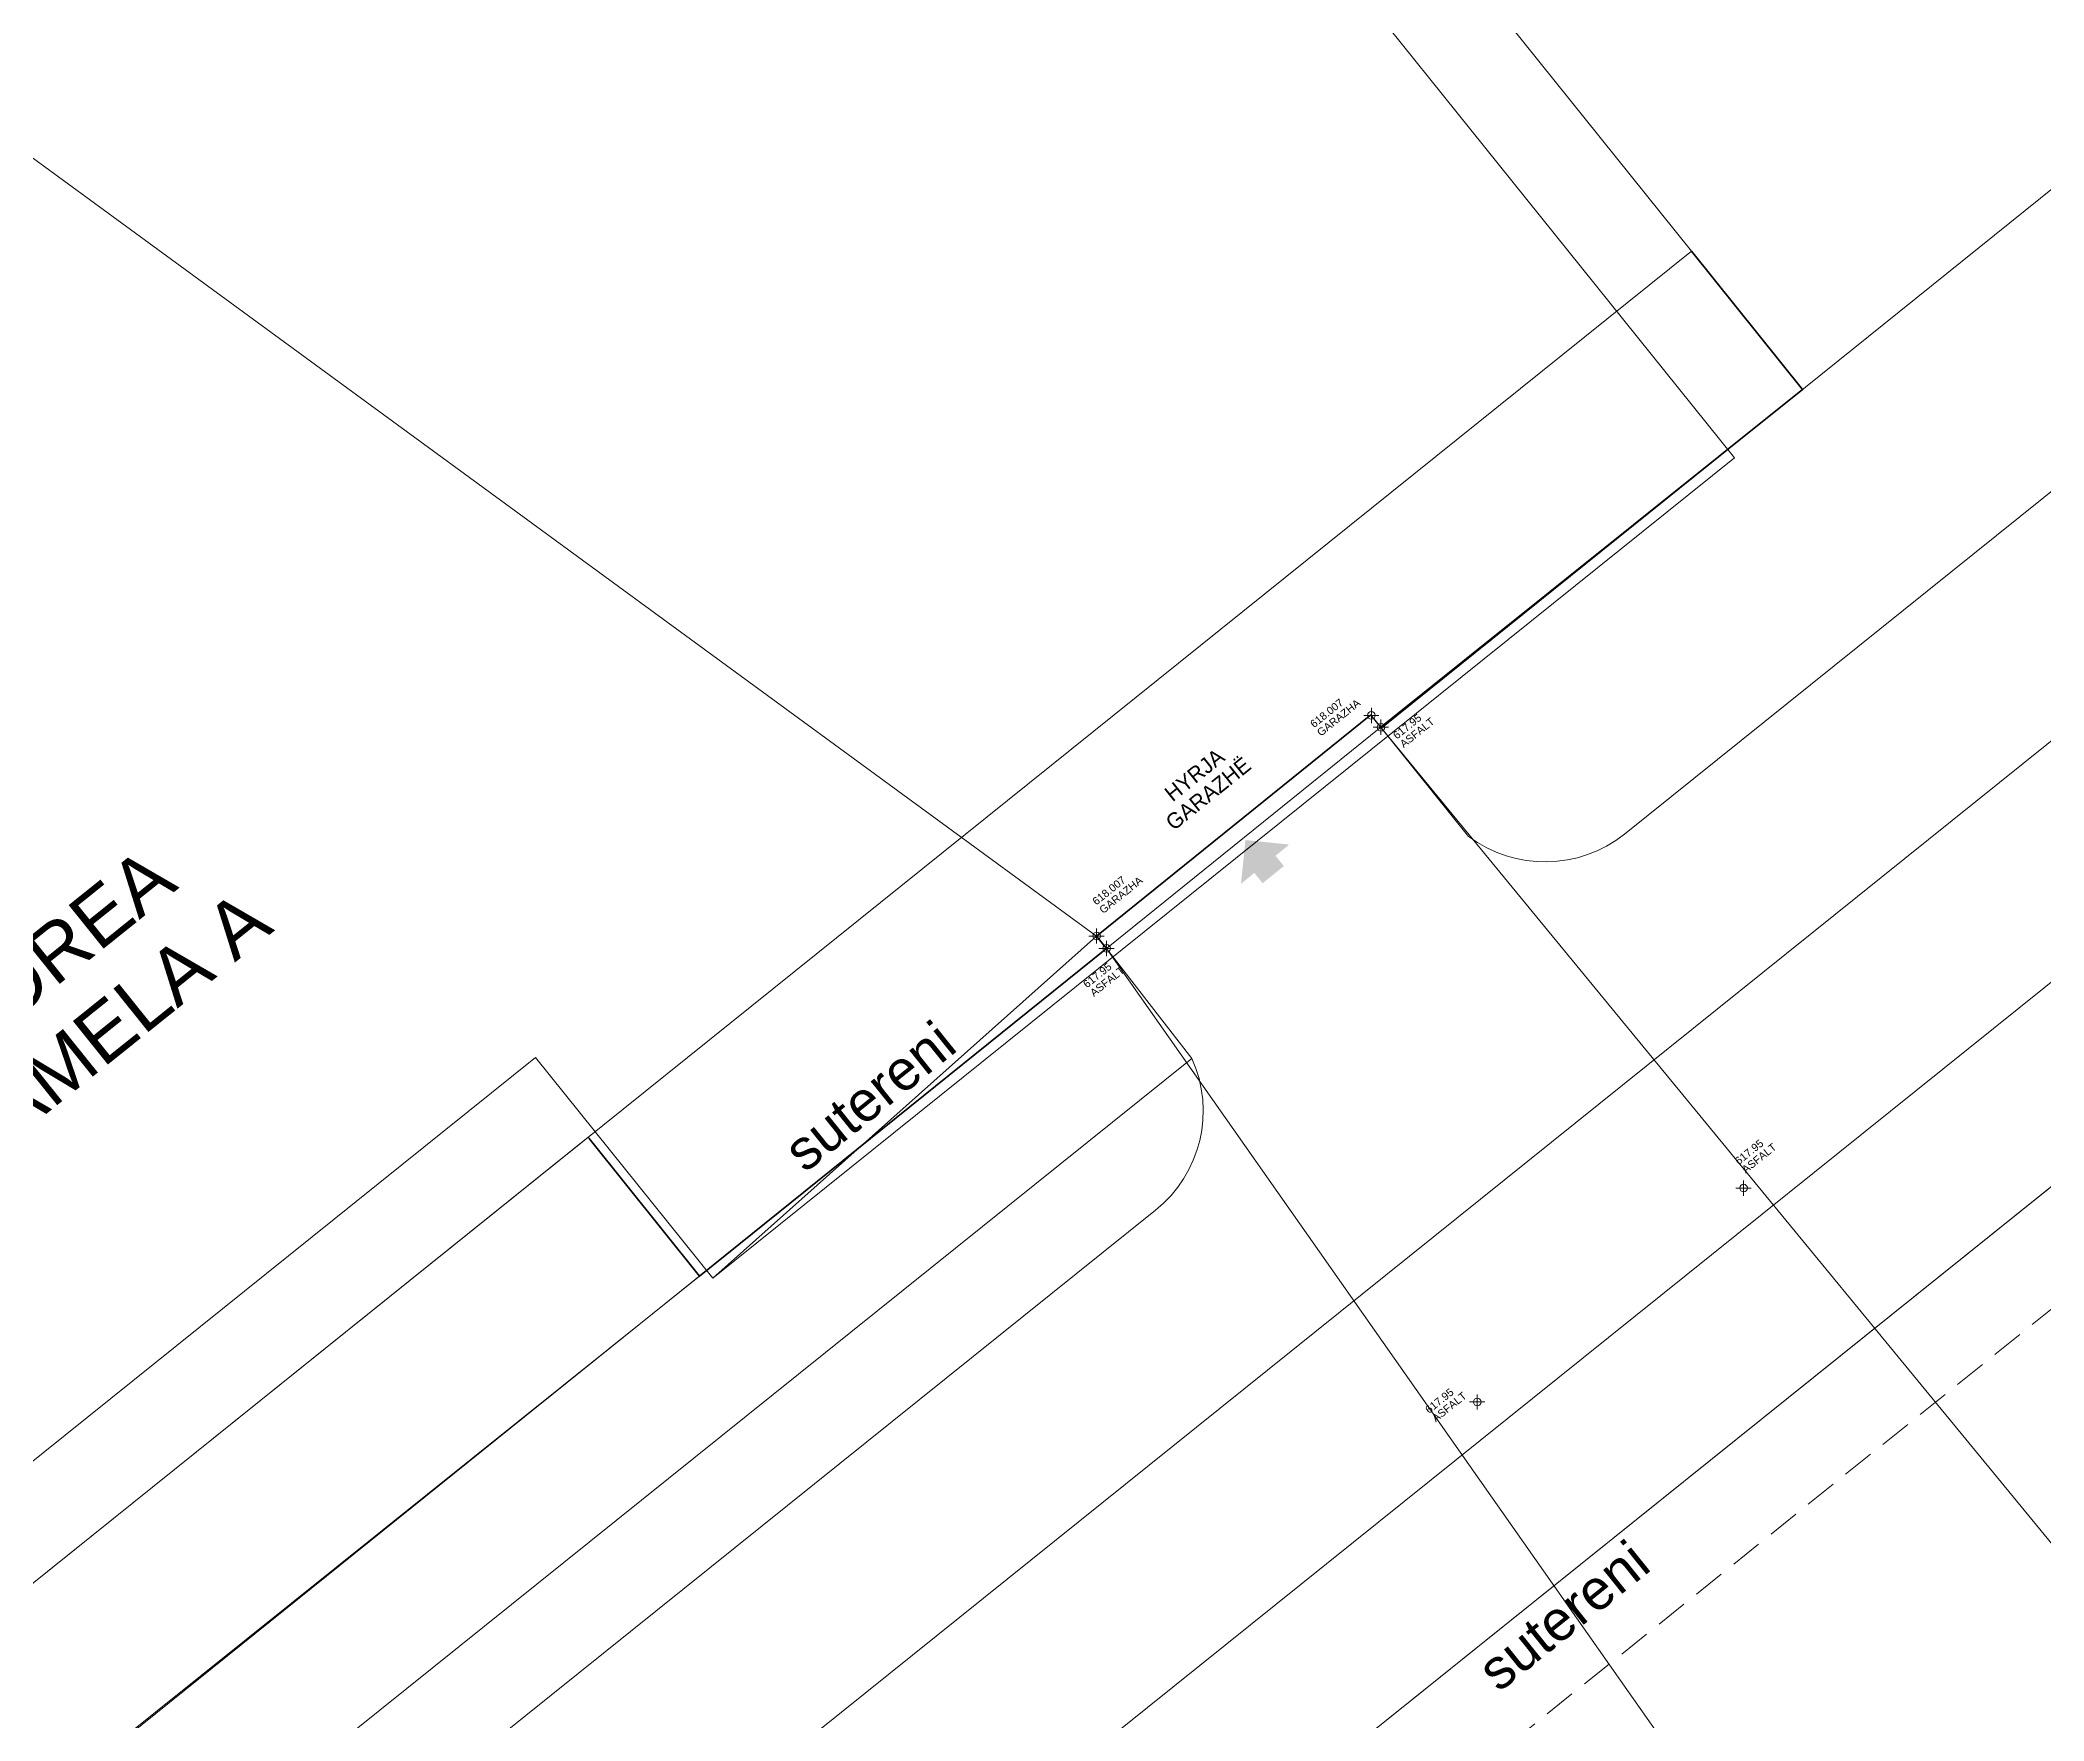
# Model space of a CAD drawing. Header units: metres. Extents: x 7511863 to 7512135, y 4692279 to 4692411.
# Drawn here: x 7511946.39 to 7511977.79, y 4692336.36 to 4692362.71 of the extents above; entities that cross this region are included whole.
import ezdxf

# ---------------------------------------------------------------- set-up
doc = ezdxf.new("R2010")
doc.units = ezdxf.units.M
doc.linetypes.add('DASHED', pattern=[0.75, 0.5, -0.25])
for name, color, linetype, lineweight in [('2D Drafting - General_Pen_No__101', 252, 'Continuous', 0), ('A - Bodrumi -2 Polyline_Pen_No__75', 4, 'Continuous', 0), ('betimi projekt vektor', 5, 'Continuous', 0), ('Drawing & Figure_Pen_No__7', 7, 'Continuous', 0), ('Themel pllaka o3 ferizaj', 30, 'Continuous', 0)]:
    doc.layers.add(name, color=color, linetype=linetype, lineweight=lineweight)
for name, color, linetype, lineweight, true_color in [('Drawing & Figure_Pen_No__106', 171, 'Continuous', 0, 0xaaaaff), ('Drawing & Figure_Pen_No__161', 7, 'Continuous', 0, 0x6a6a6a), ('Drawing & Figure_Pen_No__214', 7, 'Continuous', 0, 0xe8e8e8), ('Drawing & Figure_Pen_No__3', 7, 'Continuous', 0, 0xff6600), ('Drawing & Figure_Pen_No__4', 7, 'Continuous', 0, 0x029e21), ('Drawing & Figure_Pen_No__5', 7, 'Continuous', 0, 0x40a5ff), ('Drawing & Figure_Pen_No__82', 7, 'Continuous', 0, 0xaaaaaa)]:
    doc.layers.add(name, color=color, linetype=linetype, lineweight=lineweight, true_color=true_color)
doc.styles.add('GENERATED_STYLE_1', font='arial.ttf')
doc.styles.add('GENERATED_STYLE_2', font='GOTHIC.TTF')

msp = doc.modelspace()

# ---------------------------------------------------------------- hatches: boundary and pattern name
at = {"layer": 'Drawing & Figure_Pen_No__4', "linetype": 'Continuous', "lineweight": 20, "true_color": 0x029e21}
msp.add_hatch(color=104, dxfattribs=at).paths.add_polyline_path([(7511965.965, 4692350.097), (7511965.28, 4692350.168), (7511965.209, 4692349.483), (7511965.418, 4692349.653), (7511965.549, 4692349.492), (7511965.881, 4692349.761), (7511965.75, 4692349.922)])

# ---------------------------------------------------------------- linework, layer by layer
at = {"layer": '2D Drafting - General_Pen_No__101', "color": 252, "linetype": 'Continuous', "lineweight": 13, "flags": 128}
msp.add_lwpolyline([(7511982.725, 4692348.605), (7511964.02, 4692333.583), (7511976.356, 4692318.224), (7511982.892, 4692323.472), (7511996.589, 4692314.454), (7512008.082, 4692331.91)], close=True, dxfattribs=at)
at = {"layer": 'A - Bodrumi -2 Polyline_Pen_No__75', "linetype": 'Continuous', "lineweight": 0, "elevation": 618.112}
for points in [[(7511944.089, 4692359.213), (7511924.818, 4692343.735), (7511934.845, 4692331.251), (7511954.154, 4692346.76), (7511956.932, 4692343.301), (7511972.942, 4692356.159), (7511950.549, 4692384.04), (7511931.608, 4692368.796), (7511936.558, 4692362.6), (7511942.781, 4692360.215), (7511943.156, 4692360.518), (7511944.165, 4692359.274), (7511944.089, 4692359.213)], [(7511944.089, 4692359.213), (7511924.818, 4692343.735), (7511934.845, 4692331.251), (7511954.154, 4692346.76), (7511956.932, 4692343.301), (7511962.946, 4692348.664), (7511945.543, 4692361.394), (7511944.165, 4692359.274), (7511944.089, 4692359.213)]]:
    msp.add_lwpolyline(points, dxfattribs=at)
at = {"layer": 'betimi projekt vektor', "elevation": 620.8, "flags": 128}
for points in [[(7511967.411, 4692351.925), (7511979.473, 4692361.627), (7511981.035, 4692362.883, 0.178023), (7511979.581, 4692365.612), (7511973.19, 4692371.335), (7511968.414, 4692376.296), (7511958.018, 4692388.433), (7511959.149, 4692389.402)], [(7511967.411, 4692351.925), (7511968.775, 4692350.225, 0.341886), (7511971.218, 4692350.262), (7511980.335, 4692357.581, 0.463122), (7511980.581, 4692366.73), (7511974.191, 4692372.452), (7511969.624, 4692377.461)], [(7511988.221, 4692360.01), (7511925.96, 4692310.005), (7511930.42, 4692304.673), (7511934.307, 4692299.834, 0.328425), (7511937.786, 4692299.094)], [(7511932.175, 4692306.082), (7511931.173, 4692307.329), (7511959.719, 4692330.256, 0.273283), (7511960.16, 4692332.243, -0.273276), (7511960.941, 4692334.315), (7511986.633, 4692354.951, -0.360616), (7511994.291, 4692354.832, 0.000148), (7512002.925, 4692347.45), (7512007.882, 4692343.687)], [(7511932.175, 4692306.082), (7511960.828, 4692329.099), (7511964.96, 4692332.413), (7511964.02, 4692333.583), (7511976.538, 4692343.636), (7511982.725, 4692348.605), (7511982.066, 4692349.039), (7511981.847, 4692349.183), (7511987.572, 4692353.781, -0.36061), (7511993.316, 4692353.692), (7512001.983, 4692346.281), (7512007.445, 4692342.22)], [(7511993.316, 4692353.692, 0.36061), (7511987.572, 4692353.781), (7511981.847, 4692349.183), (7511982.066, 4692349.039), (7511982.725, 4692348.605), (7511976.538, 4692343.636), (7511964.02, 4692333.583), (7511964.96, 4692332.413), (7511960.828, 4692329.099), (7511932.175, 4692306.082)], [(7511918.599, 4692308.02), (7511963.869, 4692344.363, 0.341999), (7511964.44, 4692346.745), (7511963.103, 4692348.469)]]:
    msp.add_lwpolyline(points, format="xyb", dxfattribs=at)
at = {"layer": 'betimi projekt vektor', "color": 1, "elevation": 620.8, "flags": 128}
for points in [[(7511967.411, 4692351.925), (7511978.423, 4692338.515)], [(7511963.103, 4692348.469), (7511972.979, 4692334.393)]]:
    msp.add_lwpolyline(points, dxfattribs=at)
at = {"layer": 'betimi projekt vektor', "elevation": 620.8, "flags": 128}
for points in [[(7511963.103, 4692348.469), (7511937.525, 4692327.883)], [(7511918.599, 4692308.02), (7511917.66, 4692309.189), (7511964.44, 4692346.745)], [(7511956.726, 4692343.331), (7511954.978, 4692345.51), (7511935.765, 4692330.073), (7511937.525, 4692327.883)]]:
    msp.add_lwpolyline(points, dxfattribs=at)
at = {"layer": 'Drawing & Figure_Pen_No__214', "color": 0, "linetype": 'Continuous', "lineweight": 0}
for p, q in [((7511967.132, 4692352.122), (7511967.372, 4692352.122)), ((7511967.252, 4692352.002), (7511967.252, 4692352.242)), ((7511967.402, 4692351.816), (7511967.402, 4692352.056)), ((7511967.282, 4692351.936), (7511967.522, 4692351.936)), ((7511962.826, 4692348.664), (7511963.066, 4692348.664)), ((7511962.946, 4692348.544), (7511962.946, 4692348.784)), ((7511963.103, 4692348.349), (7511963.103, 4692348.589)), ((7511962.983, 4692348.469), (7511963.223, 4692348.469)), ((7511973.086, 4692344.591), (7511973.086, 4692344.831)), ((7511972.966, 4692344.711), (7511973.206, 4692344.711)), ((7511968.792, 4692341.358), (7511969.032, 4692341.358)), ((7511968.912, 4692341.238), (7511968.912, 4692341.478))]:
    msp.add_line(p, q, dxfattribs=at)
for centre in [(7511967.252, 4692352.122), (7511967.402, 4692351.936), (7511962.946, 4692348.664), (7511963.103, 4692348.469), (7511973.086, 4692344.711), (7511968.912, 4692341.358)]:
    msp.add_circle(centre, 0.06, dxfattribs=at)
at = {"layer": 'Drawing & Figure_Pen_No__5', "color": 161, "linetype": 'Continuous', "lineweight": 25, "true_color": 0x40a5ff, "flags": 128}
msp.add_lwpolyline([(7511967.402, 4692351.936), (7511967.245, 4692352.131)], dxfattribs=at)
msp.add_lwpolyline([(7511967.402, 4692351.936), (7511967.245, 4692352.131)], dxfattribs=at)
at = {"layer": 'Drawing & Figure_Pen_No__7', "color": 7, "linetype": 'Continuous', "lineweight": 35, "flags": 128}
for points in [[(7511972.269, 4692359.403), (7511974.011, 4692357.234)], [(7511967.402, 4692351.936), (7511974.011, 4692357.234)], [(7511962.946, 4692348.664), (7511967.245, 4692352.131)], [(7511962.946, 4692348.664), (7511967.245, 4692352.131)], [(7511963.103, 4692348.469), (7511962.946, 4692348.664)], [(7511963.103, 4692348.469), (7511962.946, 4692348.664)], [(7511956.726, 4692343.331), (7511963.103, 4692348.469)], [(7511956.726, 4692343.331), (7511954.996, 4692345.487)]]:
    msp.add_lwpolyline(points, dxfattribs=at)
at = {"layer": 'Drawing & Figure_Pen_No__82', "color": 253, "linetype": 'Continuous', "lineweight": 20, "true_color": 0xaaaaaa, "flags": 128}
msp.add_lwpolyline([(7511935.781, 4692330.086), (7511972.27, 4692359.403), (7511959.386, 4692375.444), (7511958.223, 4692374.51), (7511950.566, 4692384.053), (7511936.503, 4692372.758), (7511945.65, 4692361.379), (7511943.644, 4692359.773), (7511943.116, 4692360.43), (7511923.851, 4692344.943)], close=True, dxfattribs=at)
for points in [[(7511972.27, 4692359.403), (7511974.012, 4692357.234)], [(7511967.402, 4692351.936), (7511974.012, 4692357.234)], [(7511967.402, 4692351.936), (7511963.103, 4692348.469)], [(7511937.511, 4692327.929), (7511956.726, 4692343.331), (7511963.103, 4692348.469)]]:
    msp.add_lwpolyline(points, dxfattribs=at)
at = {"layer": 'Drawing & Figure_Pen_No__82', "color": 253, "linetype": 'DASHED', "lineweight": 20, "true_color": 0xaaaaaa, "flags": 128}
msp.add_lwpolyline([(7511964.959, 4692332.413), (7511974.853, 4692320.094), (7511983.547, 4692327.077), (7511983.297, 4692327.388), (7511985.753, 4692329.36), (7511987.363, 4692327.355), (7511986.592, 4692326.184), (7511998.953, 4692318.046), (7512008.907, 4692333.163), (7511985.27, 4692348.726)], close=True, dxfattribs=at)
at = {"layer": 'Themel pllaka o3 ferizaj', "elevation": 618.197, "flags": 128}
msp.add_lwpolyline([(7512009.128, 4692333.136), (7511999.067, 4692317.853), (7511996.7, 4692314.26), (7511986.973, 4692320.665, 0.158744), (7511982.972, 4692321.761, 0.158634), (7511979.093, 4692320.292), (7511976.341, 4692318.082), (7511974.776, 4692320.031), (7511963.942, 4692333.519), (7511984.035, 4692349.657)], format="xyb", close=True, dxfattribs=at)

# ---------------------------------------------------------------- texts
at = {"layer": 'Drawing & Figure_Pen_No__106', "color": 161, "linetype": 'Continuous', "lineweight": 13, "true_color": 0xaaaaff, "char_height": 0.625, "attachment_point": 8, "rotation": 38.7652, "style": 'GENERATED_STYLE_1'}
for insert in [(7511959.59, 4692345.904), (7511970.463, 4692337.76)]:
    msp.add_mtext('\\A1;sutereni', dxfattribs=dict(at, insert=insert))
at = {"layer": 'Drawing & Figure_Pen_No__161', "color": 251, "linetype": 'Continuous', "lineweight": 13, "true_color": 0x6a6a6a, "insert": (7511947.745, 4692346.884), "char_height": 0.875, "attachment_point": 8, "rotation": 38.7652, "style": 'GENERATED_STYLE_1'}
msp.add_mtext('\\A1;MOREA\\PLAMELA A\\P', dxfattribs=at)
at = {"layer": 'Drawing & Figure_Pen_No__214', "color": 0, "linetype": 'Continuous', "lineweight": 0, "char_height": 0.12, "attachment_point": 7, "rotation": 38.7754, "style": 'GENERATED_STYLE_1'}
for s, insert in [('\\A1;618.007', (7511966.355, 4692351.92)), ('\\A1;GARAZHA', (7511966.462, 4692351.786)), ('\\A1;617.95', (7511967.653, 4692351.741)), ('\\A1;ASFALT', (7511967.761, 4692351.607)), ('\\A1;618.007', (7511962.943, 4692349.139)), ('\\A1;GARAZHA', (7511963.051, 4692349.005)), ('\\A1;617.95', (7511962.797, 4692347.84)), ('\\A1;ASFALT', (7511962.905, 4692347.706)), ('\\A1;617.95', (7511973.012, 4692345.069)), ('\\A1;ASFALT', (7511973.12, 4692344.935)), ('\\A1;617.95', (7511968.157, 4692341.168)), ('\\A1;ASFALT', (7511968.264, 4692341.035))]:
    msp.add_mtext(s, dxfattribs=dict(at, insert=insert))
at = {"layer": 'Drawing & Figure_Pen_No__3', "color": 30, "linetype": 'Continuous', "lineweight": 18, "true_color": 0xff6600, "char_height": 0.245, "attachment_point": 7, "rotation": 38.7754, "style": 'GENERATED_STYLE_2'}
for s, insert in [('\\A1;HYRJA', (7511964.14, 4692350.755)), ('\\A1;GARAZHË', (7511964.157, 4692350.303))]:
    msp.add_mtext(s, dxfattribs=dict(at, insert=insert))

doc.saveas('drawing.dxf')
